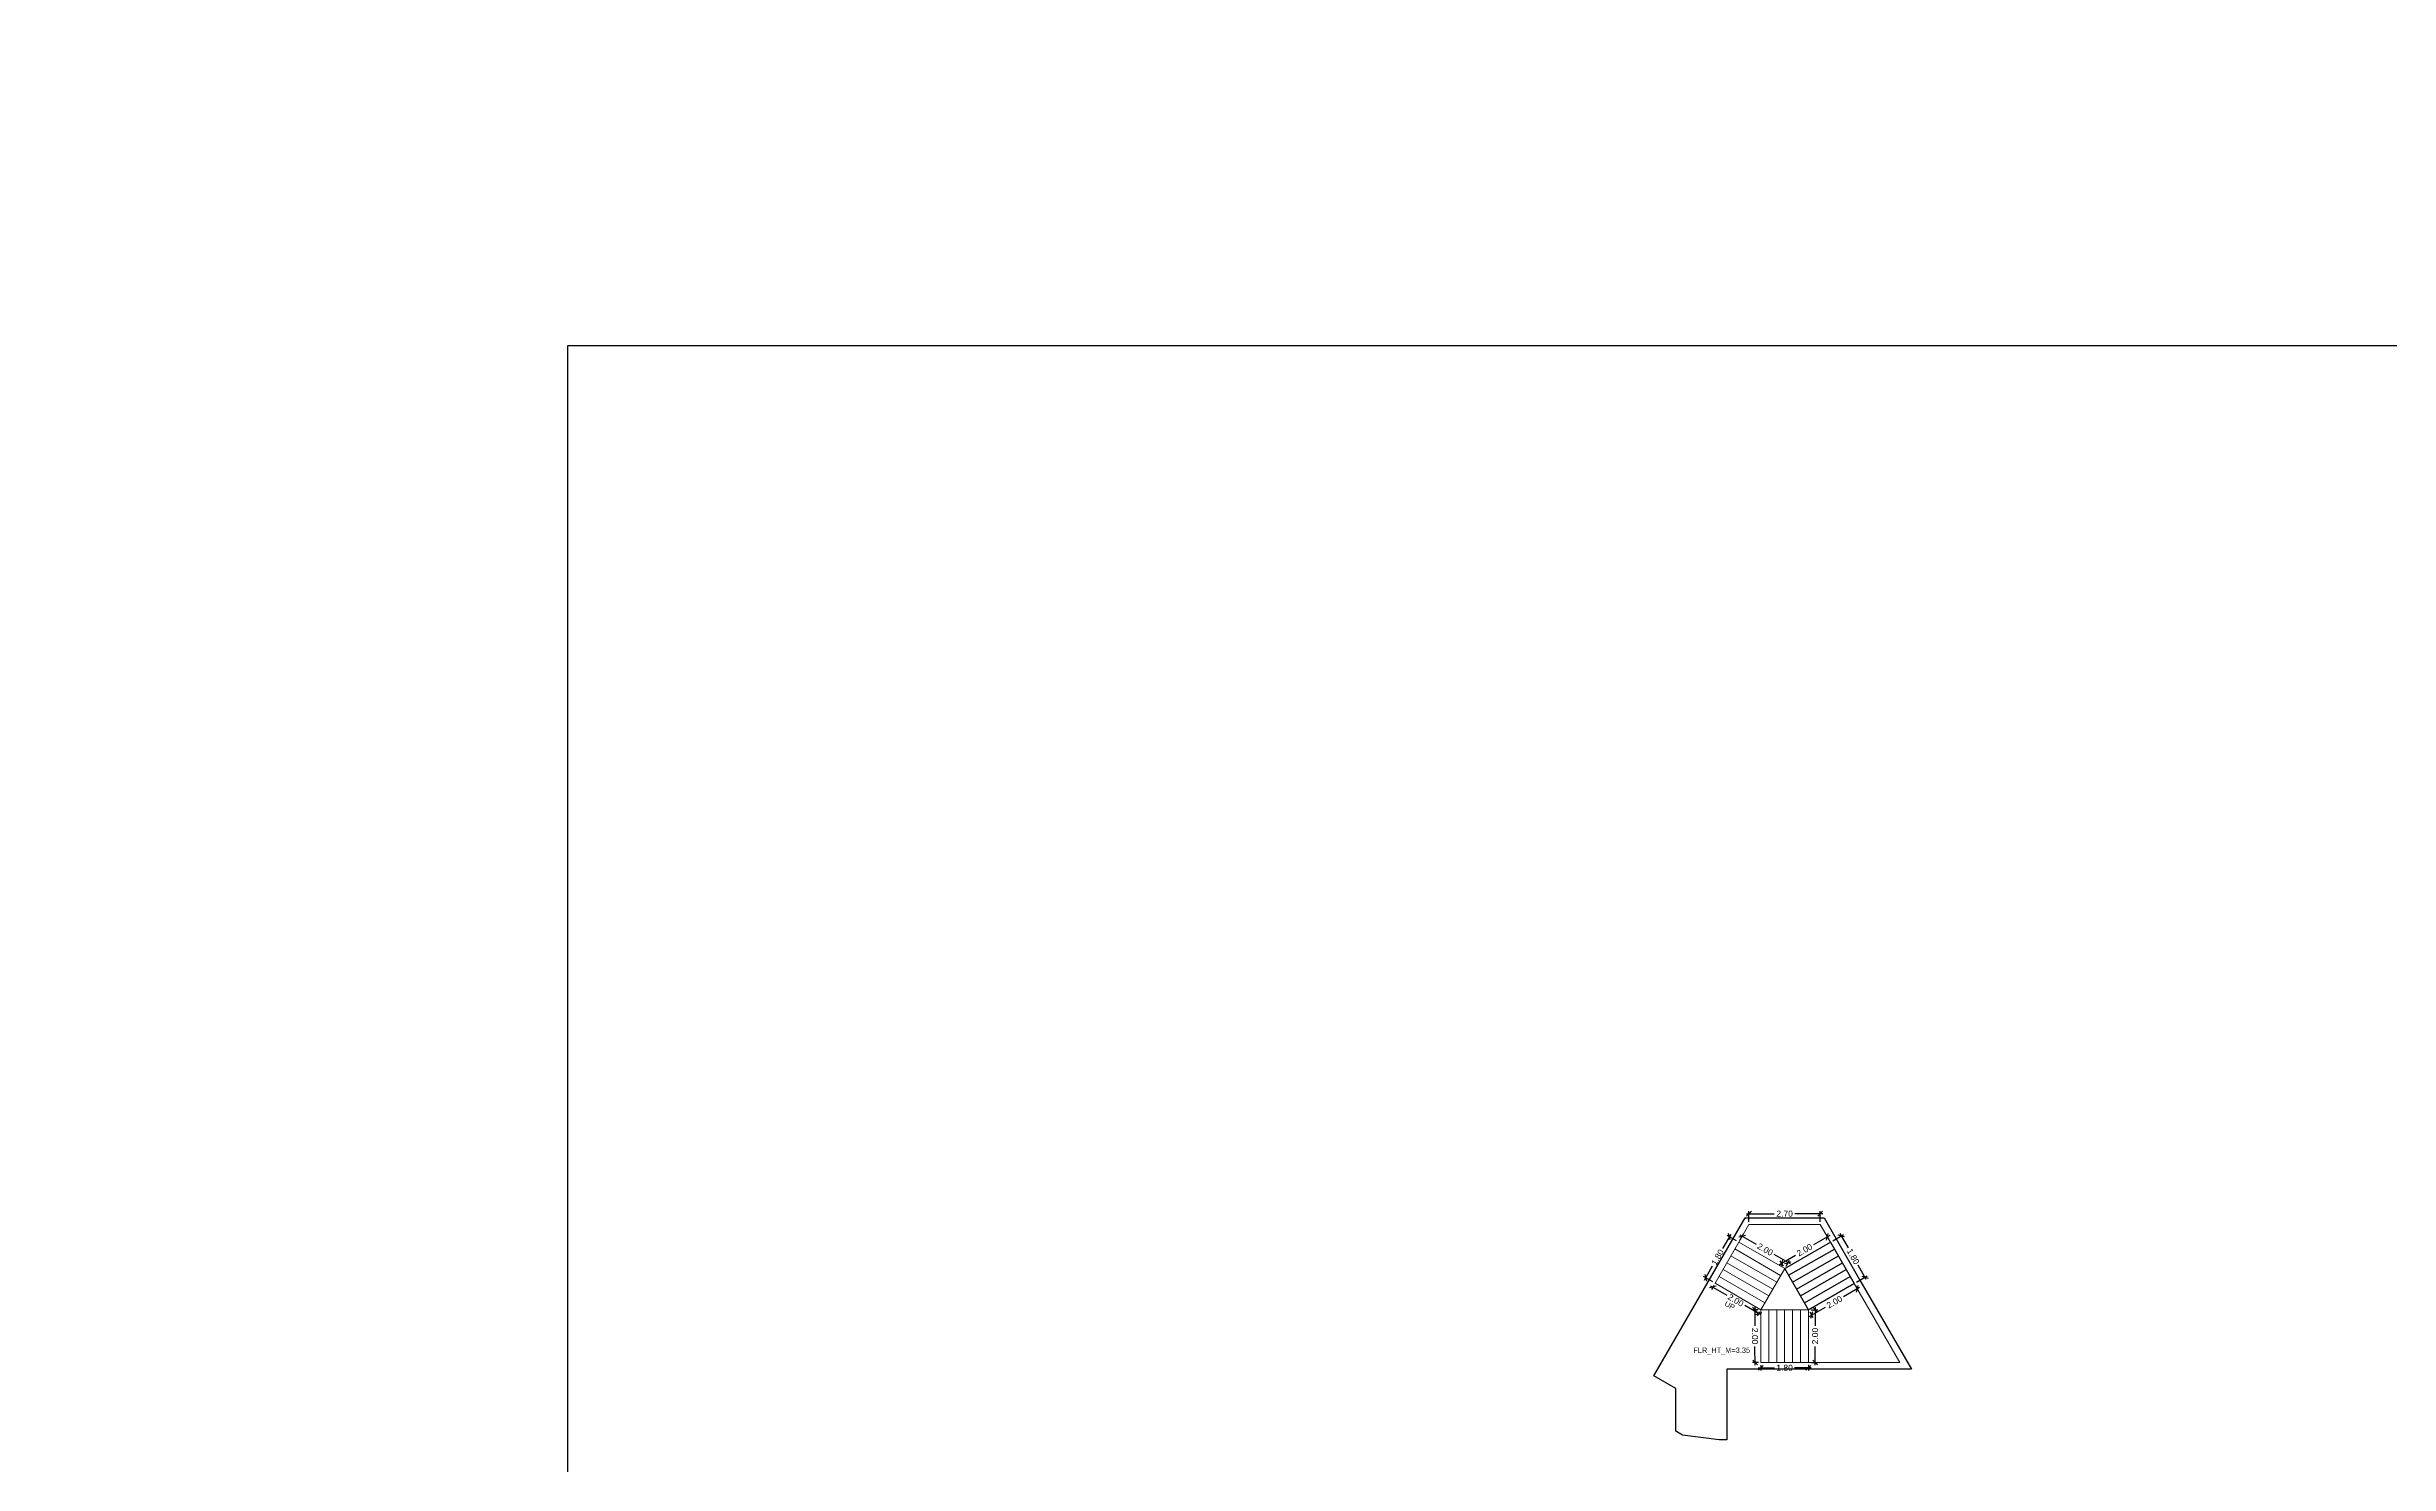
# Model space of a CAD drawing. Header units: metres. Extents: x 256329 to 886268, y -249371 to 355.
# Drawn here: x 287369.8 to 287458.5, y -626.1 to -572.4 of the extents above; entities that cross this region are included whole.
import ezdxf

# ---------------------------------------------------------------- set-up
doc = ezdxf.new("R2010")
doc.units = ezdxf.units.M
doc.header["$MEASUREMENT"] = 0
doc.header["$PDMODE"] = 35
doc.linetypes.add('CONTINOUS', pattern=[0])
doc.layers.get('0').update_dxf_attribs({"lineweight": 18})
doc.layers.get('Defpoints').update_dxf_attribs({"lineweight": 20})
doc.layers.add('A_TEXT', color=4, linetype='Continuous', lineweight=0, transparency=0.3)
for name, color, linetype, lineweight in [('BLK_2_FLR_6_STAIR_1_LANDING_2', 7, 'Continuous', 0), ('BLK_2_FLR_6_STAIR_4_FLIGHT_1', 7, 'Continuous', 0), ('BLK_2_FLR_6_STAIR_4_FLIGHT_3', 7, 'Continuous', 0), ('BLK_2_FLR_6_STAIR_4_LANDING_1', 7, 'Continuous', 0), ('BLK_2_FLR_6_STAIR_4_LANDING_2', 7, 'Continuous', 0)]:
    doc.layers.add(name, color=color, linetype=linetype, lineweight=lineweight)
doc.layers.add('BLK_2_FLR_6_STAIR_4', color=7, linetype='Continuous', plot=False)
doc.layers.add('BLK_2_FLR_6_STAIR_4_FLIGHT_2', color=7, linetype='Continuous', plot=False)
doc.layers.add('SPA COMMENT', color=7, linetype='Continuous', true_color=0xeb0505)
doc.styles.add('Arial', font='arial.ttf')
doc.styles.get("Standard").update_dxf_attribs({"font": 'arial.ttf'})
doc.dimstyles.new('METRIC DIM', dxfattribs={"dimtxt": 0.23, "dimasz": 0.18, "dimexe": 0.1, "dimexo": 0.1, "dimgap": 0.09, "dimtad": 0, "dimzin": 0, "dimdsep": 46, "dimtxsty": 'Standard', "dimblk": 'OBLIQUE', "dimcen": 0, "dimdle": 0.1, "dimclrd": 147, "dimclre": 147, "dimclrt": 7, "dimadec": 0, "dimazin": 0, "dimtfac": 1, "dimtofl": 0, "dimtmove": 0, "dimatfit": 2, "dimfxl": 0.125, "dimtolj": 1, "dimtzin": 0, "dimarcsym": 0})

# ---------------------------------------------------------------- blocks, each defined once
blk = doc.blocks.new('_Oblique')
at = {"color": 0, "linetype": 'ByBlock', "lineweight": -2}
blk.add_line((-0.5, -0.5), (0.5, 0.5), dxfattribs=at)
blk = doc.blocks.new('*D1835')
at = {"layer": 'BLK_2_FLR_6_STAIR_4_FLIGHT_2', "color": 147, "lineweight": -2, "transparency": 16777216}
for p, q in [((287437.417931, -617.622488), (287437.827054, -617.387394)), ((287437.690527, -617.350513), (287438.000674, -617.890249)), ((287438.314741, -619.183171), (287438.723864, -618.948078)), ((287438.686982, -619.084605), (287438.376836, -618.544869))]:
    blk.add_line(p, q, dxfattribs=at)
at = {"layer": 'Defpoints', "color": 0, "linetype": 'CONTINOUS', "transparency": 16777216}
for p in [(287437.331226, -617.67231, 0.042641), (287438.228036, -619.232994, 0.042641), (287438.637159, -618.9979)]:
    blk.add_point(p, dxfattribs=at)
at = {"layer": 'BLK_2_FLR_6_STAIR_4_FLIGHT_2', "color": 147, "linetype": 'CONTINOUS', "lineweight": -2, "transparency": 16777216, "xscale": 0.18, "yscale": 0.18, "zscale": 0.18}
for p, rotation in [((287437.74035, -617.437217), 119.882813), ((287438.637159, -618.9979), 299.882813)]:
    blk.add_blockref('_Oblique', p, dxfattribs=dict(at, rotation=rotation))
at = {"layer": 'BLK_2_FLR_6_STAIR_4_FLIGHT_2', "color": 7, "linetype": 'CONTINOUS', "transparency": 16777216, "insert": (287438.188755, -618.217559), "char_height": 0.23, "attachment_point": 5, "rotation": 299.88281257}
blk.add_mtext('\\A1;1.80', dxfattribs=at)
blk = doc.blocks.new('*D1836')
at = {"layer": 'BLK_2_FLR_6_STAIR_4_LANDING_1', "color": 147, "lineweight": -2, "transparency": 16777216}
for p, q in [((287433.902421, -617.400124), (287434.518347, -617.754268)), ((287433.911821, -617.584396), (287434.038958, -617.363278)), ((287435.810963, -618.497494), (287435.195037, -618.14335)), ((287435.646979, -618.582074), (287435.774117, -618.360956))]:
    blk.add_line(p, q, dxfattribs=at)
at = {"layer": 'Defpoints', "color": 0, "linetype": 'CONTINOUS', "transparency": 16777216}
for p in [(287433.861975, -617.671087, 0.042641), (287435.597134, -618.668766, 0.042641), (287435.724272, -618.447648)]:
    blk.add_point(p, dxfattribs=at)
at = {"layer": 'BLK_2_FLR_6_STAIR_4_LANDING_1', "color": 147, "linetype": 'CONTINOUS', "lineweight": -2, "transparency": 16777216, "xscale": 0.18, "yscale": 0.18, "zscale": 0.18}
for p, rotation in [((287433.989113, -617.44997), 150.102044), ((287435.724272, -618.447648), 330.102044)]:
    blk.add_blockref('_Oblique', p, dxfattribs=dict(at, rotation=rotation))
at = {"layer": 'BLK_2_FLR_6_STAIR_4_LANDING_1', "color": 7, "linetype": 'CONTINOUS', "transparency": 16777216, "insert": (287434.856692, -617.948809), "char_height": 0.23, "attachment_point": 5, "rotation": 330.10204415}
blk.add_mtext('\\A1;2.00', dxfattribs=at)
blk = doc.blocks.new('*D1837')
at = {"layer": 'BLK_2_FLR_6_STAIR_4_FLIGHT_2', "color": 147, "lineweight": -2, "transparency": 16777216}
for p, q in [((287437.302593, -617.421769), (287436.687238, -617.775368)), ((287437.281404, -617.585606), (287437.166065, -617.384887)), ((287435.395091, -618.517869), (287436.010445, -618.164271)), ((287435.547311, -618.582061), (287435.431973, -618.381342))]:
    blk.add_line(p, q, dxfattribs=at)
at = {"layer": 'Defpoints', "color": 0, "linetype": 'CONTINOUS', "transparency": 16777216}
for p in [(287437.215888, -617.471591), (287437.331226, -617.67231, 0.042641), (287435.597134, -618.668766, 0.042641)]:
    blk.add_point(p, dxfattribs=at)
at = {"layer": 'BLK_2_FLR_6_STAIR_4_FLIGHT_2', "color": 147, "linetype": 'CONTINOUS', "lineweight": -2, "transparency": 16777216, "xscale": 0.18, "yscale": 0.18, "zscale": 0.18}
for p, rotation in [((287437.215888, -617.471591), 29.88281300000001), ((287435.481795, -618.468047), 209.882813)]:
    blk.add_blockref('_Oblique', p, dxfattribs=dict(at, rotation=rotation))
at = {"layer": 'BLK_2_FLR_6_STAIR_4_FLIGHT_2', "color": 7, "linetype": 'CONTINOUS', "transparency": 16777216, "insert": (287436.348842, -617.969819), "char_height": 0.23, "attachment_point": 5, "rotation": 29.88281256}
blk.add_mtext('\\A1;2.00', dxfattribs=at)
blk = doc.blocks.new('*D1838')
at = {"layer": 'BLK_2_FLR_6_STAIR_4_FLIGHT_3', "color": 147, "lineweight": -2, "transparency": 16777216}
for p, q in [((287434.593945, -620.229896), (287434.366665, -620.230914)), ((287434.466217, -620.130467), (287434.469394, -620.840283)), ((287434.476066, -622.330664), (287434.472888, -621.620848)), ((287434.602898, -622.230095), (287434.375619, -622.231113))]:
    blk.add_line(p, q, dxfattribs=at)
at = {"layer": 'Defpoints', "color": 0, "linetype": 'CONTINOUS', "transparency": 16777216}
for p in [(287434.693944, -620.229449, 0.042641), (287434.475618, -622.230665), (287434.702897, -622.229648, 0.042641)]:
    blk.add_point(p, dxfattribs=at)
at = {"layer": 'BLK_2_FLR_6_STAIR_4_FLIGHT_3', "color": 147, "linetype": 'CONTINOUS', "lineweight": -2, "transparency": 16777216, "xscale": 0.18, "yscale": 0.18, "zscale": 0.18}
for p, rotation in [((287434.466664, -620.230466), 90.256477), ((287434.475618, -622.230665), 270.256477)]:
    blk.add_blockref('_Oblique', p, dxfattribs=dict(at, rotation=rotation))
at = {"layer": 'BLK_2_FLR_6_STAIR_4_FLIGHT_3', "color": 7, "linetype": 'CONTINOUS', "transparency": 16777216, "insert": (287434.471141, -621.230566), "char_height": 0.23, "attachment_point": 5, "rotation": 270.25647707}
blk.add_mtext('\\A1;2.00', dxfattribs=at)
blk = doc.blocks.new('*D1839')
at = {"layer": 'BLK_2_FLR_6_STAIR_4_FLIGHT_1', "color": 147, "lineweight": -2, "transparency": 16777216}
for p, q in [((287432.792012, -619.325061), (287433.406426, -619.679639)), ((287432.912286, -619.316715), (287432.828641, -619.461657)), ((287434.69691, -620.424374), (287434.082496, -620.069797)), ((287434.64396, -620.316061), (287434.560314, -620.461003))]:
    blk.add_line(p, q, dxfattribs=at)
at = {"layer": 'Defpoints', "color": 0, "linetype": 'CONTINOUS', "transparency": 16777216}
for p in [(287432.878624, -619.375045), (287432.96227, -619.230103, 0.042641), (287434.693944, -620.229449, 0.042641)]:
    blk.add_point(p, dxfattribs=at)
at = {"layer": 'BLK_2_FLR_6_STAIR_4_FLIGHT_1', "color": 147, "linetype": 'CONTINOUS', "lineweight": -2, "transparency": 16777216, "xscale": 0.18, "yscale": 0.18, "zscale": 0.18}
for p, rotation in [((287432.878624, -619.375045), 150.01084), ((287434.610298, -620.374391), 330.01084)]:
    blk.add_blockref('_Oblique', p, dxfattribs=dict(at, rotation=rotation))
at = {"layer": 'BLK_2_FLR_6_STAIR_4_FLIGHT_1', "color": 7, "linetype": 'CONTINOUS', "transparency": 16777216, "insert": (287433.744461, -619.874718), "char_height": 0.23, "attachment_point": 5, "rotation": 330.01084041}
blk.add_mtext('\\A1;2.00', dxfattribs=at)
blk = doc.blocks.new('*D1840')
at = {"layer": 'BLK_2_FLR_6_STAIR_4_LANDING_2', "color": 147, "lineweight": -2, "ltscale": 0.05, "transparency": 16777216}
for p, q in [((287438.434335, -619.391297), (287437.818981, -619.744895)), ((287438.277859, -619.319698), (287438.397453, -619.527824)), ((287436.526834, -620.487397), (287437.142188, -620.133798)), ((287436.543766, -620.316153), (287436.663361, -620.524279))]:
    blk.add_line(p, q, dxfattribs=at)
at = {"layer": 'Defpoints', "color": 0, "ltscale": 0.05, "transparency": 16777216}
for p in [(287438.228036, -619.232994, 0.042641), (287438.347631, -619.441119), (287436.493944, -620.229449, 0.042641)]:
    blk.add_point(p, dxfattribs=at)
at = {"layer": 'BLK_2_FLR_6_STAIR_4_LANDING_2', "color": 147, "lineweight": -2, "ltscale": 0.05, "transparency": 16777216, "xscale": 0.18, "yscale": 0.18, "zscale": 0.18}
for p, rotation in [((287438.347631, -619.441119), 29.88281300000001), ((287436.613538, -620.437575), 209.882813)]:
    blk.add_blockref('_Oblique', p, dxfattribs=dict(at, rotation=rotation))
at = {"layer": 'BLK_2_FLR_6_STAIR_4_LANDING_2', "color": 7, "ltscale": 0.05, "transparency": 16777216, "insert": (287437.480584, -619.939347), "char_height": 0.23, "attachment_point": 5, "rotation": 29.88281256}
blk.add_mtext('\\A1;2.00', dxfattribs=at)
blk = doc.blocks.new('*D1841')
at = {"layer": 'BLK_2_FLR_6_STAIR_4_LANDING_2', "color": 147, "lineweight": -2, "ltscale": 0.05, "transparency": 16777216}
for p, q in [((287436.593944, -620.229449), (287436.849594, -620.229449)), ((287436.749594, -620.129449), (287436.749594, -620.839162)), ((287436.749594, -622.329449), (287436.749594, -621.619735)), ((287436.593944, -622.229449), (287436.849594, -622.229449))]:
    blk.add_line(p, q, dxfattribs=at)
at = {"layer": 'Defpoints', "color": 0, "ltscale": 0.05, "transparency": 16777216}
for p in [(287436.493944, -620.229449, 0.042641), (287436.493944, -622.229449, 0.042641), (287436.749594, -622.229449)]:
    blk.add_point(p, dxfattribs=at)
at = {"layer": 'BLK_2_FLR_6_STAIR_4_LANDING_2', "color": 147, "lineweight": -2, "ltscale": 0.05, "transparency": 16777216, "xscale": 0.18, "yscale": 0.18, "zscale": 0.18}
for p, rotation in [((287436.749594, -620.229449), 90), ((287436.749594, -622.229449), 270)]:
    blk.add_blockref('_Oblique', p, dxfattribs=dict(at, rotation=rotation))
at = {"layer": 'BLK_2_FLR_6_STAIR_4_LANDING_2', "color": 7, "ltscale": 0.05, "transparency": 16777216, "insert": (287436.749594, -621.229449), "char_height": 0.23, "attachment_point": 5, "rotation": 90}
blk.add_mtext('\\A1;2.00', dxfattribs=at)
blk = doc.blocks.new('*D1842')
at = {"layer": 'BLK_2_FLR_6_STAIR_4_FLIGHT_1', "color": 147, "lineweight": -2, "transparency": 16777216}
for p, q in [((287433.556029, -617.379069), (287433.244881, -617.918229)), ((287433.775363, -617.621104), (287433.419434, -617.415698)), ((287432.875658, -619.18012), (287432.519729, -618.974714)), ((287432.556357, -619.111309), (287432.867505, -618.57215))]:
    blk.add_line(p, q, dxfattribs=at)
at = {"layer": 'Defpoints', "color": 0, "linetype": 'CONTINOUS', "transparency": 16777216}
for p in [(287433.861975, -617.671087, 0.042641), (287432.606341, -619.024697), (287432.96227, -619.230103, 0.042641)]:
    blk.add_point(p, dxfattribs=at)
at = {"layer": 'BLK_2_FLR_6_STAIR_4_FLIGHT_1', "color": 147, "linetype": 'CONTINOUS', "lineweight": -2, "transparency": 16777216, "xscale": 0.18, "yscale": 0.18, "zscale": 0.18}
for p, rotation in [((287433.506046, -617.465681), 60.01084000000001), ((287432.606341, -619.024697), 240.01084)]:
    blk.add_blockref('_Oblique', p, dxfattribs=dict(at, rotation=rotation))
at = {"layer": 'BLK_2_FLR_6_STAIR_4_FLIGHT_1', "color": 7, "linetype": 'CONTINOUS', "transparency": 16777216, "insert": (287433.056193, -618.245189), "char_height": 0.23, "attachment_point": 5, "rotation": 60.01084041}
blk.add_mtext('\\A1;1.80', dxfattribs=at)
blk = doc.blocks.new('*D1843')
at = {"layer": 'BLK_2_FLR_6_STAIR_4_FLIGHT_3', "color": 147, "lineweight": -2, "transparency": 16777216}
for p, q in [((287434.593944, -622.430797), (287435.216444, -622.430797)), ((287434.693944, -622.329449), (287434.693944, -622.530797)), ((287436.593944, -622.430797), (287435.971444, -622.430797)), ((287436.493944, -622.31565), (287436.493944, -622.530797))]:
    blk.add_line(p, q, dxfattribs=at)
at = {"layer": 'Defpoints', "color": 0, "linetype": 'CONTINOUS', "transparency": 16777216}
for p in [(287434.693944, -622.229449, 0.042641), (287436.493944, -622.21565, 0.042641), (287436.493944, -622.430797)]:
    blk.add_point(p, dxfattribs=at)
at = {"layer": 'BLK_2_FLR_6_STAIR_4_FLIGHT_3', "color": 147, "linetype": 'CONTINOUS', "lineweight": -2, "transparency": 16777216, "xscale": 0.18, "yscale": 0.18, "zscale": 0.18, "rotation": 180}
blk.add_blockref('_Oblique', (287434.693944, -622.430797), dxfattribs=at)
at = {"layer": 'BLK_2_FLR_6_STAIR_4_FLIGHT_3', "color": 147, "linetype": 'CONTINOUS', "lineweight": -2, "transparency": 16777216, "xscale": 0.18, "yscale": 0.18, "zscale": 0.18}
blk.add_blockref('_Oblique', (287436.493944, -622.430797), dxfattribs=at)
at = {"layer": 'BLK_2_FLR_6_STAIR_4_FLIGHT_3', "color": 7, "linetype": 'CONTINOUS', "transparency": 16777216, "insert": (287435.593944, -622.430797), "char_height": 0.23, "attachment_point": 5}
blk.add_mtext('\\A1;1.80', dxfattribs=at)
blk = doc.blocks.new('*D1844')
at = {"layer": 'BLK_2_FLR_6_STAIR_4_LANDING_1', "color": 147, "lineweight": -2, "transparency": 16777216}
for p, q in [((287434.145293, -616.594702), (287435.204477, -616.594702)), ((287434.245293, -616.907873), (287434.245293, -616.494702)), ((287437.044233, -616.594702), (287435.98505, -616.594702)), ((287436.944233, -616.908536), (287436.944233, -616.494702))]:
    blk.add_line(p, q, dxfattribs=at)
at = {"layer": 'Defpoints', "color": 0, "linetype": 'CONTINOUS', "transparency": 16777216}
for p in [(287434.245293, -617.007873, 0.042641), (287436.944233, -616.594702), (287436.944233, -617.008536, 0.042641)]:
    blk.add_point(p, dxfattribs=at)
at = {"layer": 'BLK_2_FLR_6_STAIR_4_LANDING_1', "color": 147, "linetype": 'CONTINOUS', "lineweight": -2, "transparency": 16777216, "xscale": 0.18, "yscale": 0.18, "zscale": 0.18, "rotation": 180}
blk.add_blockref('_Oblique', (287434.245293, -616.594702), dxfattribs=at)
at = {"layer": 'BLK_2_FLR_6_STAIR_4_LANDING_1', "color": 147, "linetype": 'CONTINOUS', "lineweight": -2, "transparency": 16777216, "xscale": 0.18, "yscale": 0.18, "zscale": 0.18}
blk.add_blockref('_Oblique', (287436.944233, -616.594702), dxfattribs=at)
at = {"layer": 'BLK_2_FLR_6_STAIR_4_LANDING_1', "color": 7, "linetype": 'CONTINOUS', "transparency": 16777216, "insert": (287435.594763, -616.594702), "char_height": 0.23, "attachment_point": 5}
blk.add_mtext('\\A1;2.70', dxfattribs=at)

msp = doc.modelspace()

# ---------------------------------------------------------------- linework, layer by layer
at = {"color": 5, "linetype": 'CONTINOUS'}
for p, q in [((287436.493944, -620.229449, 0.042641), (287435.597134, -618.668766, 0.042641)), ((287434.693944, -620.229449, 0.042641), (287436.493944, -620.229449, 0.042641))]:
    msp.add_line(p, q, dxfattribs=at)
at = {"color": 5, "linetype": 'CONTINOUS', "elevation": 0.042641}
msp.add_lwpolyline([(287434.693944, -620.229449), (287435.597134, -618.668766)], dxfattribs=at)
at = {"layer": 'BLK_2_FLR_6_STAIR_1_LANDING_2', "ltscale": 0.05, "elevation": 0.042641}
msp.add_lwpolyline([(287434.245293, -617.007873), (287436.944233, -617.008536)], dxfattribs=at)
at = {"layer": 'BLK_2_FLR_6_STAIR_4', "color": 7, "linetype": 'CONTINOUS', "elevation": 0.042641}
msp.add_lwpolyline([(287434.099097, -616.754518), (287437.089792, -616.755253), (287437.550469, -617.545409), (287438.447538, -619.106544), (287440.398348, -622.484431), (287433.405946, -622.481404), (287433.405276, -625.157996), (287433.115984, -625.157924), (287431.730801, -624.980359), (287431.477469, -624.834148), (287431.477781, -623.211207), (287430.646816, -622.730996)], close=True, dxfattribs=at)
at = {"layer": 'BLK_2_FLR_6_STAIR_4_FLIGHT_1', "color": 3, "linetype": 'CONTINOUS'}
for p, q in [((287435.443698, -618.930269, 0.042641), (287433.712024, -617.930923, 0.042641)), ((287435.597134, -618.668766, 0.042641), (287433.861975, -617.671087, 0.042641)), ((287434.843894, -619.969613, 0.042641), (287433.112221, -618.970267, 0.042641)), ((287434.993845, -619.709777, 0.042641), (287433.262172, -618.710431, 0.042641)), ((287435.143796, -619.449941, 0.042641), (287433.412122, -618.450595, 0.042641)), ((287435.293747, -619.190105, 0.042641), (287433.562073, -618.190759, 0.042641)), ((287434.693944, -620.229449, 0.042641), (287432.96227, -619.230103, 0.042641))]:
    msp.add_line(p, q, dxfattribs=at)
at = {"layer": 'BLK_2_FLR_6_STAIR_4_FLIGHT_1', "ltscale": 0.05, "elevation": 0.042641}
msp.add_lwpolyline([(287435.597134, -618.668766), (287434.693944, -620.229449), (287432.96227, -619.230103), (287433.861975, -617.671087), (287435.597134, -618.668766)], dxfattribs=at)
at = {"layer": 'BLK_2_FLR_6_STAIR_4_FLIGHT_2', "color": 3, "linetype": 'CONTINOUS'}
for p, q in [((287435.597134, -618.668766, 0.042641), (287437.331226, -617.67231, 0.042641)), ((287435.746602, -618.928879, 0.042641), (287437.480695, -617.932424, 0.042641)), ((287435.89607, -619.188993, 0.042641), (287437.630163, -618.192538, 0.042641)), ((287436.045539, -619.449107, 0.042641), (287437.779631, -618.452652, 0.042641)), ((287436.195007, -619.709221, 0.042641), (287437.929099, -618.712766, 0.042641)), ((287436.344475, -619.969335, 0.042641), (287438.078568, -618.97288, 0.042641)), ((287436.493944, -620.229449, 0.042641), (287438.228036, -619.232994, 0.042641))]:
    msp.add_line(p, q, dxfattribs=at)
at = {"layer": 'BLK_2_FLR_6_STAIR_4_FLIGHT_2', "color": 7, "linetype": 'CONTINOUS', "elevation": 0.042641}
msp.add_lwpolyline([(287437.331226, -617.67231), (287438.228036, -619.232994), (287436.493944, -620.229449), (287435.597134, -618.668766), (287437.331226, -617.67231)], dxfattribs=at)
at = {"layer": 'BLK_2_FLR_6_STAIR_4_FLIGHT_3', "color": 3, "linetype": 'CONTINOUS'}
for p, q in [((287434.693944, -620.229449, 0.042641), (287434.693944, -622.229449, 0.042641)), ((287434.993944, -620.229449, 0.042641), (287434.993944, -622.229449, 0.042641)), ((287435.293944, -620.229449, 0.042641), (287435.293944, -622.229449, 0.042641)), ((287435.593944, -620.229449, 0.042641), (287435.593944, -622.229449, 0.042641)), ((287435.893944, -620.229449, 0.042641), (287435.893944, -622.229449, 0.042641)), ((287436.193944, -620.229449, 0.042641), (287436.193944, -622.229449, 0.042641)), ((287436.493944, -620.229449, 0.042641), (287436.493944, -622.229449, 0.042641))]:
    msp.add_line(p, q, dxfattribs=at)
at = {"layer": 'BLK_2_FLR_6_STAIR_4_FLIGHT_3', "color": 7, "linetype": 'CONTINOUS', "elevation": 0.042641}
msp.add_lwpolyline([(287434.693944, -620.229449), (287436.493944, -620.229449), (287436.493944, -622.229449), (287434.693944, -622.229449)], close=True, dxfattribs=at)
at = {"layer": 'BLK_2_FLR_6_STAIR_4_LANDING_1', "color": 7, "linetype": 'CONTINOUS', "elevation": 0.042641}
msp.add_lwpolyline([(287434.245293, -617.007873), (287436.944233, -617.008536), (287437.331226, -617.67231), (287435.597134, -618.668766), (287433.861975, -617.671087), (287434.245293, -617.007873)], dxfattribs=at)
at = {"layer": 'BLK_2_FLR_6_STAIR_4_LANDING_2', "ltscale": 0.05, "elevation": 0.042641}
msp.add_lwpolyline([(287436.493944, -620.229449), (287438.228036, -619.232994), (287439.958978, -622.230172), (287436.493944, -622.230172), (287436.493944, -620.229449)], dxfattribs=at)
at = {"layer": 'SPA COMMENT'}
msp.add_lwpolyline([(287549.868044, -583.736411), (287389.515913, -583.736411), (287389.515913, -1396.857161), (287549.868044, -1396.857161)], close=True, dxfattribs=at)

# ---------------------------------------------------------------- texts
at = {"layer": 'A_TEXT', "lineweight": 0, "insert": (287434.364445, -620.64115, 0.042641), "char_height": 0.2, "width": 2.485498, "attachment_point": 9, "rotation": 331.87202278, "style": 'Arial'}
msp.add_mtext('\\pxi2.2673,qc;UP', dxfattribs=at)
at = {"layer": 'BLK_2_FLR_6_STAIR_4', "color": 7, "linetype": 'CONTINOUS', "insert": (287432.136701, -621.663755), "char_height": 0.2, "attachment_point": 1}
msp.add_mtext_dynamic_manual_height_columns('FLR_HT_M=3.35', width=2.272281, gutter_width=0.405, heights=[0.300679], dxfattribs=at)

# ---------------------------------------------------------------- dimensions: what is measured, and where the dimension line sits
at = {"layer": 'BLK_2_FLR_6_STAIR_4_FLIGHT_1', "color": 1, "linetype": 'CONTINOUS'}
dim = msp.add_aligned_dim(p1=(287433.861975, -617.671087, 0.042641), p2=(287432.96227, -619.230103, 0.042641), distance=-0.410947, dimstyle='METRIC DIM', override={"dimfxl": 0.18}, dxfattribs=at)
dim.commit()
dim.dimension.update_dxf_attribs({"geometry": '*D1842', "text_midpoint": (287433.056193, -618.245189)})
at = {"layer": 'BLK_2_FLR_6_STAIR_4_FLIGHT_1', "color": 2, "linetype": 'CONTINOUS'}
dim = msp.add_aligned_dim(p1=(287434.693944, -620.229449, 0.042641), p2=(287432.96227, -619.230103, 0.042641), distance=0.167346, dimstyle='METRIC DIM', override={"dimfxl": 0.18}, dxfattribs=at)
dim.commit()
dim.dimension.update_dxf_attribs({"geometry": '*D1839', "text_midpoint": (287433.744461, -619.874718)})
at = {"layer": 'BLK_2_FLR_6_STAIR_4_FLIGHT_2', "color": 2, "linetype": 'CONTINOUS'}
dim = msp.add_aligned_dim(p1=(287435.597134, -618.668766, 0.042641), p2=(287437.331226, -617.67231, 0.042641), distance=0.231497, dimstyle='METRIC DIM', override={"dimfxl": 0.18}, dxfattribs=at)
dim.commit()
dim.dimension.update_dxf_attribs({"geometry": '*D1837', "text_midpoint": (287436.348842, -617.969819)})
at = {"layer": 'BLK_2_FLR_6_STAIR_4_FLIGHT_2', "color": 1, "linetype": 'CONTINOUS'}
dim = msp.add_aligned_dim(p1=(287437.331226, -617.67231, 0.042641), p2=(287438.228036, -619.232994, 0.042641), distance=0.471859, dimstyle='METRIC DIM', override={"dimfxl": 0.18}, dxfattribs=at)
dim.commit()
dim.dimension.update_dxf_attribs({"geometry": '*D1835', "text_midpoint": (287438.188755, -618.217559)})
at = {"layer": 'BLK_2_FLR_6_STAIR_4_FLIGHT_3', "color": 2, "linetype": 'CONTINOUS'}
dim = msp.add_aligned_dim(p1=(287434.693944, -620.229449, 0.042641), p2=(287434.702897, -622.229648, 0.042641), distance=-0.227281, dimstyle='METRIC DIM', override={"dimfxl": 0.18}, dxfattribs=at)
dim.commit()
dim.dimension.update_dxf_attribs({"geometry": '*D1838', "text_midpoint": (287434.471141, -621.230566)})
at = {"layer": 'BLK_2_FLR_6_STAIR_4_FLIGHT_3', "color": 1, "linetype": 'CONTINOUS'}
dim = msp.add_linear_dim(base=(287436.493944, -622.430797), p1=(287434.693944, -622.229449, 0.042641), p2=(287436.493944, -622.21565, 0.042641), dimstyle='METRIC DIM', override={"dimfxl": 0.18}, dxfattribs=at)
dim.commit()
dim.dimension.update_dxf_attribs({"geometry": '*D1843', "text_midpoint": (287435.593944, -622.430797)})
at = {"layer": 'BLK_2_FLR_6_STAIR_4_LANDING_1', "color": 1, "linetype": 'CONTINOUS'}
dim = msp.add_linear_dim(base=(287436.944233, -616.594702), p1=(287434.245293, -617.007873, 0.042641), p2=(287436.944233, -617.008536, 0.042641), dimstyle='METRIC DIM', override={"dimfxl": 0.18}, dxfattribs=at)
dim.commit()
dim.dimension.update_dxf_attribs({"geometry": '*D1844', "text_midpoint": (287435.594763, -616.594702)})
at = {"layer": 'BLK_2_FLR_6_STAIR_4_LANDING_1', "color": 2, "linetype": 'CONTINOUS'}
dim = msp.add_aligned_dim(p1=(287433.861975, -617.671087, 0.042641), p2=(287435.597134, -618.668766, 0.042641), distance=0.255063, dimstyle='METRIC DIM', override={"dimfxl": 0.18}, dxfattribs=at)
dim.commit()
dim.dimension.update_dxf_attribs({"geometry": '*D1836', "text_midpoint": (287434.856692, -617.948809)})
at = {"layer": 'BLK_2_FLR_6_STAIR_4_LANDING_2', "color": 1, "ltscale": 0.05}
dim = msp.add_aligned_dim(p1=(287436.493944, -620.229449, 0.042641), p2=(287438.228036, -619.232994, 0.042641), distance=-0.24004, dimstyle='METRIC DIM', override={"dimfxl": 0.18}, dxfattribs=at)
dim.commit()
dim.dimension.update_dxf_attribs({"geometry": '*D1840', "text_midpoint": (287437.480584, -619.939347)})
at = {"layer": 'BLK_2_FLR_6_STAIR_4_LANDING_2', "color": 2, "ltscale": 0.05}
dim = msp.add_aligned_dim(p1=(287436.493944, -620.229449, 0.042641), p2=(287436.493944, -622.229449, 0.042641), distance=0.25565, dimstyle='METRIC DIM', override={"dimfxl": 0.18}, dxfattribs=at)
dim.commit()
dim.dimension.update_dxf_attribs({"geometry": '*D1841', "text_midpoint": (287436.749594, -621.229449)})

doc.saveas('drawing.dxf')
